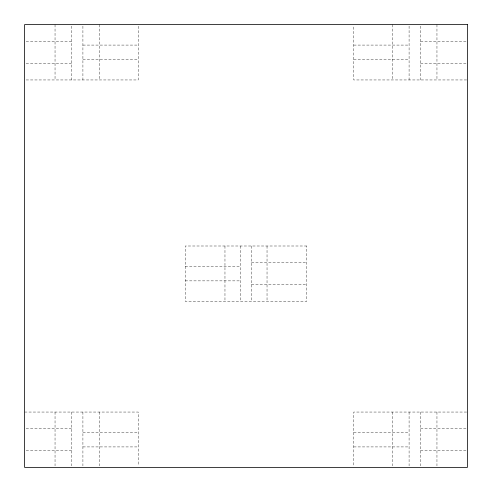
<?xml version="1.0" encoding="UTF-8"?>
<svg xmlns="http://www.w3.org/2000/svg" width="492" height="492" viewBox="0 0 492 492"><rect width="100%" height="100%" fill="white"/><g stroke="black" fill="none" stroke-linecap="round" stroke-linejoin="round"><path stroke-width="0.37" stroke-dasharray="2.46 1.84" d="M26.137 41.205L71.451 41.205M420.549 41.205L466.631 41.205M82.914 45.079L138.264 45.079M353.736 45.079L409.086 45.079M82.914 59.471L138.264 59.471M353.736 59.471L409.086 59.471M26.137 63.345L71.451 63.345M420.549 63.345L466.631 63.345M26.137 79.95L138.264 79.95L138.264 26.137M466.631 79.95L353.736 79.95L353.736 26.137M251.443 262.605L306.793 262.605M185.207 266.48L240.557 266.48M185.207 280.87L240.557 280.87M251.443 284.745L306.793 284.745M24.6 412.05L138.264 412.05L138.264 465.863M466.631 412.05L353.736 412.05L353.736 465.863M26.137 428.655L71.451 428.655M420.549 428.655L466.631 428.655M82.914 432.529L138.264 432.529M353.736 432.529L409.086 432.529M82.914 446.921L138.264 446.921M353.736 446.921L409.086 446.921M26.137 450.795L71.451 450.795M420.549 450.795L466.631 450.795M436.957 24.6L436.957 79.95M436.957 412.05L436.957 465.863M420.549 26.119L420.549 79.95M420.549 412.05L420.549 465.881M409.086 26.119L409.086 79.95M409.086 412.05L409.086 465.863M392.678 24.6L392.678 79.95M392.678 412.05L392.678 465.863M267.033 246L267.033 301.35M251.443 246L251.443 301.35M240.557 246L240.557 301.35M224.967 246L224.967 301.35M99.323 24.6L99.323 79.95M99.323 412.05L99.323 465.863M82.914 26.137L82.914 79.95M82.914 412.05L82.914 465.863M71.451 26.119L71.451 79.95M71.451 412.05L71.451 465.863M55.042 24.6L55.042 79.95M55.042 412.05L55.042 465.863M306.793 246L185.207 246L185.207 301.35L306.793 301.35L306.793 246"/><path stroke-width="0.74" d="M467.4 24.6L24.6 24.6L24.6 467.4L467.4 467.4L467.4 24.6"/></g></svg>
